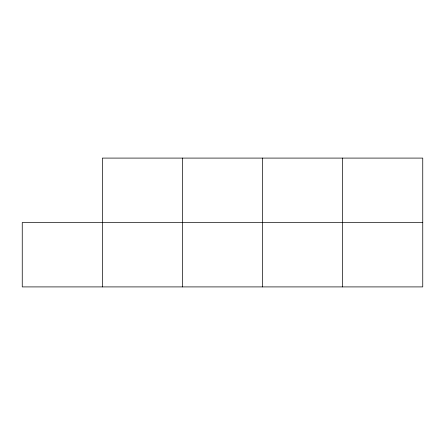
<?xml version="1.0" encoding="UTF-8"?>
<svg xmlns="http://www.w3.org/2000/svg" width="445" height="445" viewBox="0 0 445 445"><rect width="100%" height="100%" fill="white"/><g stroke="black" fill="none" stroke-linecap="round" stroke-linejoin="round"><path stroke-width="0.67" d="M422.75 222.5L22.25 222.5L22.25 286.908L422.75 286.908L422.75 158.092L102.35 158.092L102.35 286.908M342.65 158.092L342.65 286.908M262.55 158.092L262.55 286.908M182.45 158.092L182.45 286.908"/></g></svg>
